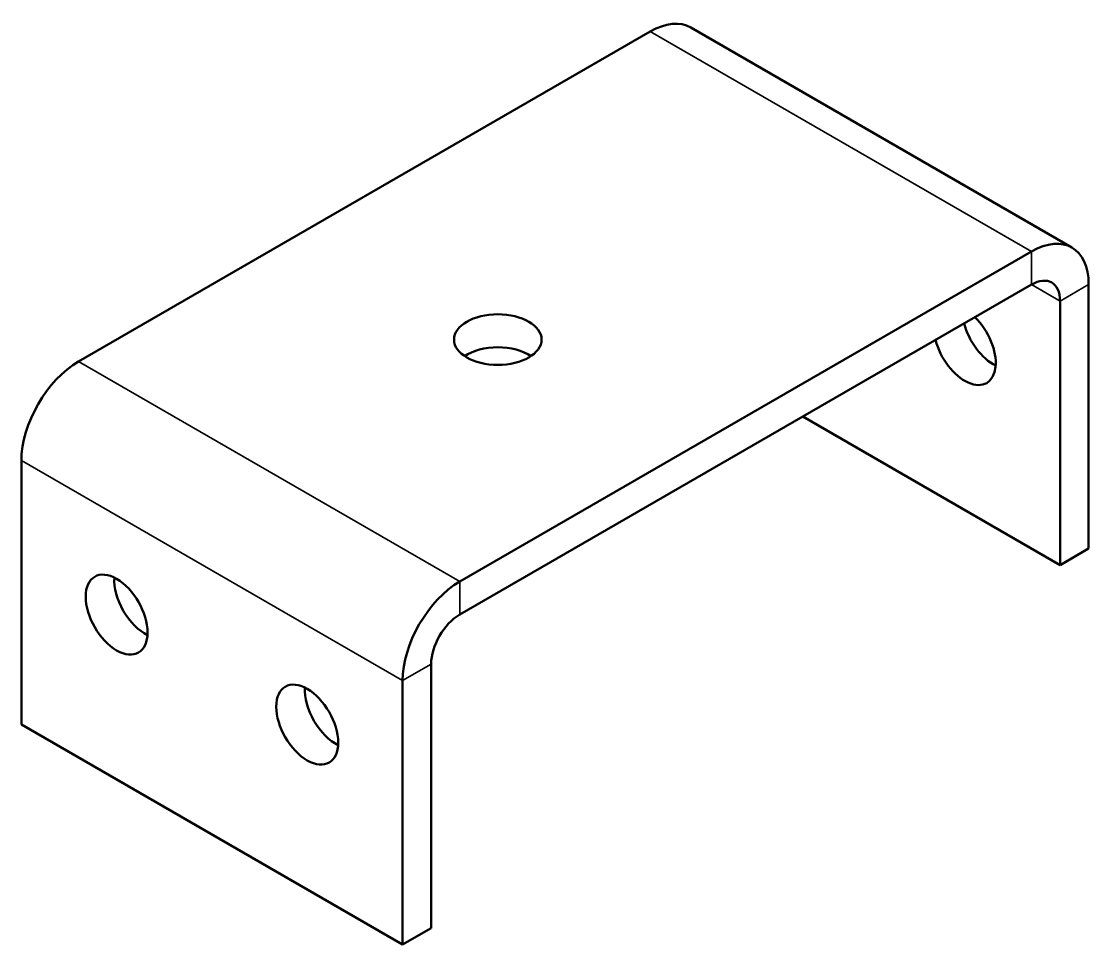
# Model space of a CAD drawing. Header units: millimetres. Extents: x -39.6 to 39.6, y -35.1 to 33.4.
import ezdxf

# ---------------------------------------------------------------- set-up
doc = ezdxf.new("R2010")
doc.units = ezdxf.units.MM
doc.layers.get('0').update_dxf_attribs({"lineweight": 18})
doc.layers.add('Visible (ISO)', color=7, linetype='Continuous', lineweight=50)
doc.layers.add('Visible Narrow (ISO)', color=7, linetype='Continuous', lineweight=35)

# ---------------------------------------------------------------- blocks, each defined once
blk = doc.blocks.new('2309HCMUTE-CDT23-GD_Sheet_VIEW8')
at = {"layer": 'Visible (ISO)'}
for p, q in [((-35.355, 8.165), (7.071, 32.66)), ((10.071, 32.957), (38.355, 16.627)), ((35.355, 16.33), (-7.071, -8.165)), ((35.355, 13.88), (-7.071, -10.614)), ((39.598, -5.715), (39.598, 13.88)), ((37.477, -6.94), (37.477, 12.656)), ((37.477, -6.94), (18.385, 4.082)), ((-39.598, -18.779), (-39.598, 0.816)), ((37.477, -6.94), (39.598, -5.715)), ((-9.192, -14.289), (-9.192, -33.885)), ((-11.314, -15.513), (-11.314, -35.109)), ((-11.314, -35.109), (-39.598, -18.779)), ((-9.192, -33.885), (-11.314, -35.109))]:
    blk.add_line(p, q, dxfattribs=at)
at = {"layer": 'Visible (ISO)', "extrusion": (0, 0, -1)}
for centre, major_axis, start_param, end_param in [((7.071, 27.761), (3, 5.196), 5.497787, 6.283185), ((-4.243, 9.798), (3.25, 0), 2.356194490192493, 8.63937979737208), ((30.406, 9.39), (1.625, -2.815), 4.262192, 8.304178), ((-35.355, 3.266), (3, 5.196), 3.926991, 5.497787), ((-32.527, -10.614), (-1.625, 2.815), 0.785398, 7.068583), ((-18.385, -18.779), (-1.625, 2.815), 0.785398, 7.068583)]:
    blk.add_ellipse(centre, major_axis=major_axis, ratio=0.57735, start_param=start_param, end_param=end_param, dxfattribs=at)
at = {"layer": 'Visible (ISO)'}
for centre, major_axis, start_param, end_param in [((35.355, 11.431), (3, 5.196), 5.497787, 7.068583), ((35.355, 11.431), (1.5, 2.598), 5.497787, 7.068583), ((32.527, 10.614), (1.625, -2.815), 4.262192, 5.572024), ((-4.243, 7.348), (-3.25, 0), 3.852754, 5.572024), ((-30.406, -9.39), (1.625, -2.815), 3.852754, 5.572024), ((-7.071, -13.064), (-3, -5.196), 3.926991, 5.497787), ((-7.071, -13.064), (-1.5, -2.598), 3.926991, 5.497787), ((-16.263, -17.555), (1.625, -2.815), 3.852754, 5.572024)]:
    blk.add_ellipse(centre, major_axis=major_axis, ratio=0.57735, start_param=start_param, end_param=end_param, dxfattribs=at)
at = {"layer": 'Visible Narrow (ISO)'}
for p, q in [((35.355, 16.33), (7.071, 32.66)), ((35.355, 13.88), (35.355, 16.33)), ((35.355, 13.88), (37.477, 12.656)), ((37.477, 12.656), (39.598, 13.88)), ((-7.071, -8.165), (-35.355, 8.165)), ((-11.314, -15.513), (-39.598, 0.816)), ((-7.071, -10.614), (-7.071, -8.165)), ((-9.192, -14.289), (-11.314, -15.513))]:
    blk.add_line(p, q, dxfattribs=at)

msp = doc.modelspace()

# ---------------------------------------------------------------- block references
msp.add_blockref('2309HCMUTE-CDT23-GD_Sheet_VIEW8', (0, 0))

doc.saveas('drawing.dxf')
